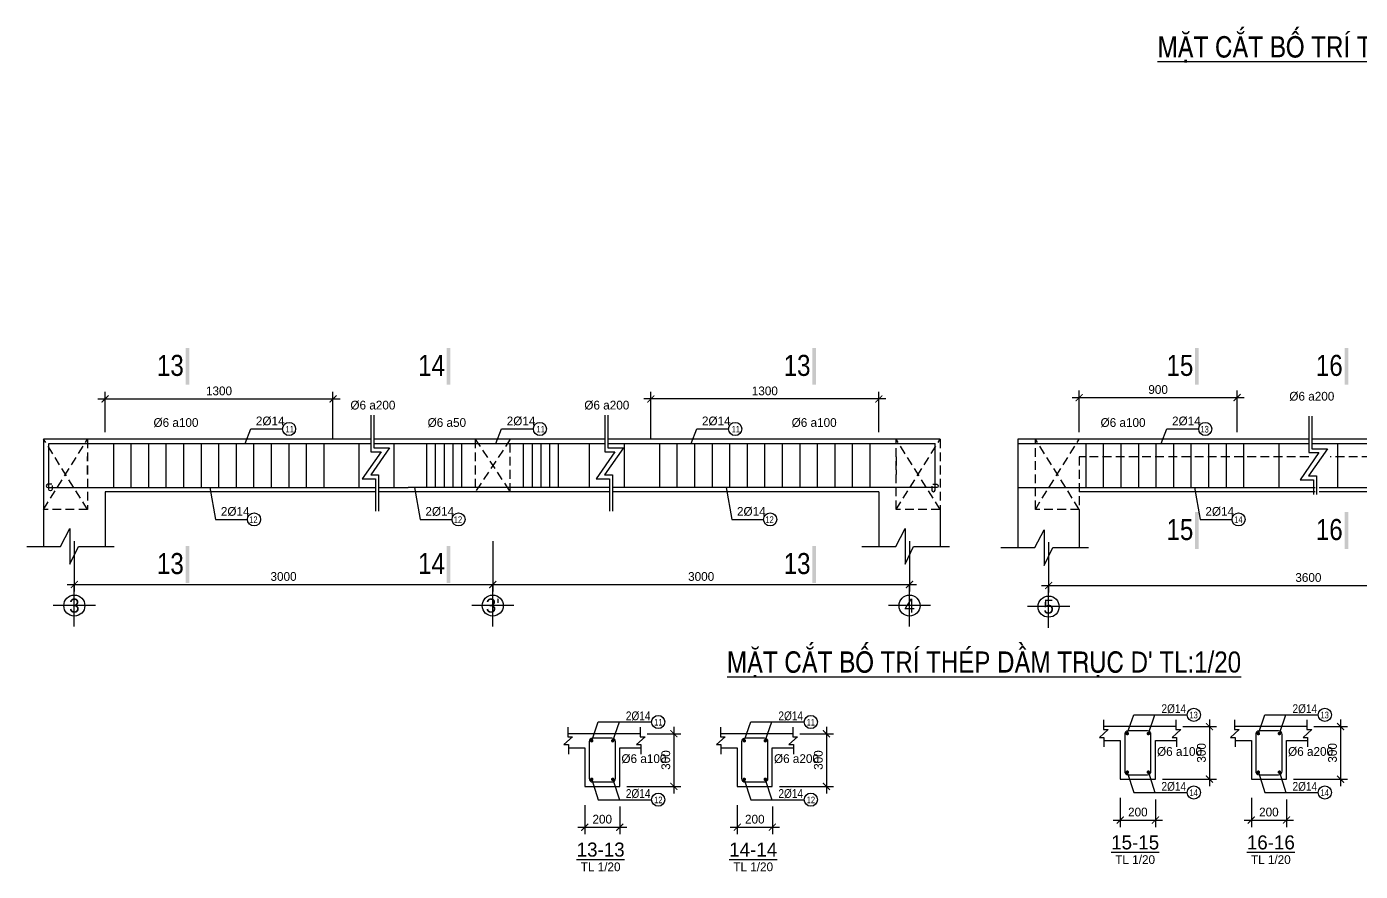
# Model space of a CAD drawing. Extents: x -317 to 3482, y -2056 to 752.
# Drawn here: x 2542.3 to 2922.5, y -684.5 to -443.7 of the extents above; entities that cross this region are included whole.
import ezdxf
from ezdxf.enums import TextEntityAlignment as Align

# ---------------------------------------------------------------- set-up
doc = ezdxf.new("R2010")
doc.units = 0
doc.header["$MEASUREMENT"] = 0
doc.linetypes.add('CENTER2', pattern=[1.125, 0.75, -0.125, 0.125, -0.125])
doc.linetypes.add('HIDDEN', pattern=[0.375, 0.25, -0.125])
doc.layers.get('0').update_dxf_attribs({"linetype": 'CONTINUOUS'})
doc.layers.get('DEFPOINTS').update_dxf_attribs({"linetype": 'CONTINUOUS'})
for name, color, linetype in [('cot', 8, 'CONTINUOUS'), ('DAI', 3, 'CONTINUOUS'), ('DIM', 1, 'CONTINUOUS'), ('DUT', 7, 'CENTER2'), ('MOTAAR', 1, 'CONTINUOUS'), ('TEXT', 7, 'CONTINUOUS'), ('THEP', 6, 'CONTINUOUS'), ('TU1', 9, 'CONTINUOUS'), ('TUONG', 7, 'CONTINUOUS')]:
    doc.layers.add(name, color=color, linetype=linetype)
doc.styles.add('DIM-NEW', font='VHELVCN.TTF')
doc.styles.add('style1', font='VGOUDYN.TTF')
doc.styles.add('T1', font='romans.shx')
doc.styles.add('T2', font='VTIMESN.TTF')
doc.dimstyles.new('TL20', dxfattribs={"dimtxt": 2.5, "dimasz": 2, "dimexe": 2, "dimexo": 2, "dimgap": 1, "dimtad": 1, "dimdec": 0, "dimlfac": 20, "dimzin": 0, "dimdsep": 46, "dimtxsty": 'T2', "dimblk": 'ARCHTICK', "dimcen": 2.5, "dimdle": 2, "dimclrd": 1, "dimclre": 1, "dimclrt": 2, "dimadec": 0, "dimazin": 0, "dimtfac": 1, "dimtdec": 0, "dimtix": 1, "dimtofl": 0, "dimtmove": 0, "dimatfit": 0, "dimldrblk": 'ARCHTICK', "dimfxl": 0, "dimtolj": 1, "dimtzin": 0, "dimlwd": -1, "dimlwe": -1, "dimarcsym": 0})

# ---------------------------------------------------------------- blocks, each defined once
blk = doc.blocks.new('_ARCHTICK')
at = {"color": 0, "linetype": 'ByBlock', "const_width": 0.15}
blk.add_lwpolyline([(-0.5, -0.5), (0.5, 0.5)], dxfattribs=at)
blk = doc.blocks.new('*D242')
at = {"layer": 'cot', "color": 1}
for p, q in [((2854.1, -663.52), (2854.1, -671.85)), ((2864.1, -663.97), (2864.1, -671.85)), ((2852.1, -669.85), (2866.1, -669.85))]:
    blk.add_line(p, q, dxfattribs=at)
at = {"layer": 'DEFPOINTS', "color": 0}
for p in [(2854.1, -661.52), (2864.1, -661.97), (2864.1, -669.85)]:
    blk.add_point(p, dxfattribs=at)
at = {"layer": 'cot', "color": 1, "xscale": 2, "yscale": 2, "zscale": 2, "rotation": 180}
blk.add_blockref('_ARCHTICK', (2854.1, -669.85), dxfattribs=at)
at = {"layer": 'cot', "color": 1, "xscale": 2, "yscale": 2, "zscale": 2}
blk.add_blockref('_ARCHTICK', (2864.1, -669.85), dxfattribs=at)
at = {"layer": 'cot', "color": 2, "lineweight": -2, "insert": (2859.1, -667.58), "char_height": 2.5, "attachment_point": 5, "style": 'T2'}
blk.add_mtext('\\A1;200', dxfattribs=at)
blk = doc.blocks.new('*D241')
at = {"layer": 'cot', "color": 1}
for p, q in [((2879.52, -641.2), (2879.52, -660.2)), ((2871.96, -643.2), (2881.52, -643.2)), ((2866.1, -658.2), (2881.52, -658.2))]:
    blk.add_line(p, q, dxfattribs=at)
at = {"layer": 'DEFPOINTS', "color": 0}
for p in [(2869.96, -643.2), (2864.1, -658.2), (2879.52, -658.2)]:
    blk.add_point(p, dxfattribs=at)
at = {"layer": 'cot', "color": 1, "xscale": 2, "yscale": 2, "zscale": 2}
for p, rotation in [((2879.52, -643.2), 90), ((2879.52, -658.2), 270)]:
    blk.add_blockref('_ARCHTICK', p, dxfattribs=dict(at, rotation=rotation))
at = {"layer": 'cot', "color": 2, "lineweight": -2, "insert": (2877.24, -650.7), "char_height": 2.5, "attachment_point": 5, "rotation": 90, "style": 'T2'}
blk.add_mtext('\\A1;300', dxfattribs=at)
blk = doc.blocks.new('*D239')
at = {"layer": 'DEFPOINTS', "color": 0}
for p in [(2833.67, -588.68), (2981.77, -588.68), (2981.77, -603.02)]:
    blk.add_point(p, dxfattribs=at)
at = {"layer": 'TUONG', "color": 1}
for p, q in [((2833.67, -590.68), (2833.67, -605.02)), ((2981.77, -590.68), (2981.77, -605.02)), ((2831.67, -603.02), (2983.77, -603.02))]:
    blk.add_line(p, q, dxfattribs=at)
at = {"layer": 'TUONG', "color": 1, "xscale": 2, "yscale": 2, "zscale": 2, "rotation": 180}
blk.add_blockref('_ARCHTICK', (2833.67, -603.02), dxfattribs=at)
at = {"layer": 'TUONG', "color": 1, "xscale": 2, "yscale": 2, "zscale": 2}
blk.add_blockref('_ARCHTICK', (2981.77, -603.02), dxfattribs=at)
at = {"layer": 'TUONG', "color": 2, "insert": (2907.72, -600.72), "char_height": 2.5, "attachment_point": 5, "style": 'T2'}
blk.add_mtext('\\A1;3600', dxfattribs=at)
blk = doc.blocks.new('*D238')
at = {"layer": 'DEFPOINTS', "color": 0}
for p in [(2675.2, -588.38), (2794.01, -588.38), (2794.01, -602.71)]:
    blk.add_point(p, dxfattribs=at)
at = {"layer": 'TUONG', "color": 1}
for p, q in [((2675.2, -590.38), (2675.2, -604.71)), ((2794.01, -590.38), (2794.01, -604.71)), ((2673.2, -602.71), (2796.01, -602.71))]:
    blk.add_line(p, q, dxfattribs=at)
at = {"layer": 'TUONG', "color": 1, "xscale": 2, "yscale": 2, "zscale": 2, "rotation": 180}
blk.add_blockref('_ARCHTICK', (2675.2, -602.71), dxfattribs=at)
at = {"layer": 'TUONG', "color": 1, "xscale": 2, "yscale": 2, "zscale": 2}
blk.add_blockref('_ARCHTICK', (2794.01, -602.71), dxfattribs=at)
at = {"layer": 'TUONG', "color": 2, "insert": (2734.61, -600.43), "char_height": 2.5, "attachment_point": 5, "style": 'T2'}
blk.add_mtext('\\A1;3000', dxfattribs=at)
blk = doc.blocks.new('*D237')
at = {"layer": 'DEFPOINTS', "color": 0}
for p in [(2555.9, -588.38), (2675.2, -588.38), (2675.2, -602.71)]:
    blk.add_point(p, dxfattribs=at)
at = {"layer": 'TUONG', "color": 1}
for p, q in [((2555.9, -590.38), (2555.9, -604.71)), ((2675.2, -590.38), (2675.2, -604.71)), ((2553.9, -602.71), (2677.2, -602.71))]:
    blk.add_line(p, q, dxfattribs=at)
at = {"layer": 'TUONG', "color": 1, "xscale": 2, "yscale": 2, "zscale": 2, "rotation": 180}
blk.add_blockref('_ARCHTICK', (2555.9, -602.71), dxfattribs=at)
at = {"layer": 'TUONG', "color": 1, "xscale": 2, "yscale": 2, "zscale": 2}
blk.add_blockref('_ARCHTICK', (2675.2, -602.71), dxfattribs=at)
at = {"layer": 'TUONG', "color": 2, "insert": (2615.55, -600.43), "char_height": 2.5, "attachment_point": 5, "style": 'T2'}
blk.add_mtext('\\A1;3000', dxfattribs=at)
blk = doc.blocks.new('*D233')
at = {"layer": 'DEFPOINTS', "color": 0}
for p in [(2887.38, -549.43), (2842.38, -561.3), (2887.38, -561.3)]:
    blk.add_point(p, dxfattribs=at)
at = {"layer": 'TUONG', "color": 1}
for p, q in [((2842.38, -559.3), (2842.38, -547.43)), ((2887.38, -559.3), (2887.38, -547.43)), ((2840.38, -549.43), (2889.38, -549.43))]:
    blk.add_line(p, q, dxfattribs=at)
at = {"layer": 'TUONG', "color": 1, "xscale": 2, "yscale": 2, "zscale": 2, "rotation": 180}
blk.add_blockref('_ARCHTICK', (2842.38, -549.43), dxfattribs=at)
at = {"layer": 'TUONG', "color": 1, "xscale": 2, "yscale": 2, "zscale": 2}
blk.add_blockref('_ARCHTICK', (2887.38, -549.43), dxfattribs=at)
at = {"layer": 'TUONG', "color": 2, "insert": (2864.88, -547.14), "char_height": 2.5, "attachment_point": 5, "style": 'T2'}
blk.add_mtext('\\A1;900', dxfattribs=at)
blk = doc.blocks.new('truc2')
at = {"layer": 'MOTAAR'}
for p, q in [((0, -15), (0, 0)), ((7.5, -7.5), (-7.5, -7.5))]:
    blk.add_line(p, q, dxfattribs=at)
blk.add_lwpolyline([(0, -3.5), (0, -1.84)], dxfattribs=at)
blk.add_circle((0, -7.5), 3.75, dxfattribs=at)
at = {"layer": 'TEXT', "style": 'T2'}
blk.add_attdef('1', text='', height=5, dxfattribs=at).set_placement((0, -7.5), align=Align.MIDDLE_CENTER)
blk = doc.blocks.new('*D243')
at = {"layer": 'DEFPOINTS', "color": 0}
for p in [(2629.65, -549.81), (2564.65, -561.3), (2629.65, -563.3)]:
    blk.add_point(p, dxfattribs=at)
at = {"layer": 'TUONG', "color": 1}
for p, q in [((2562.65, -549.81), (2631.65, -549.81)), ((2564.65, -559.3), (2564.65, -547.81)), ((2629.65, -561.3), (2629.65, -547.81))]:
    blk.add_line(p, q, dxfattribs=at)
at = {"layer": 'TUONG', "color": 1, "xscale": 2, "yscale": 2, "zscale": 2, "rotation": 180}
blk.add_blockref('_ARCHTICK', (2564.65, -549.81), dxfattribs=at)
at = {"layer": 'TUONG', "color": 1, "xscale": 2, "yscale": 2, "zscale": 2}
blk.add_blockref('_ARCHTICK', (2629.65, -549.81), dxfattribs=at)
at = {"layer": 'TUONG', "color": 2, "insert": (2597.15, -547.53), "char_height": 2.5, "attachment_point": 5, "style": 'T2'}
blk.add_mtext('\\A1;1300', dxfattribs=at)
blk = doc.blocks.new('*D244')
at = {"layer": 'DEFPOINTS', "color": 0}
for p in [(2720.26, -549.81), (2785.26, -561.3), (2720.26, -563.3)]:
    blk.add_point(p, dxfattribs=at)
at = {"layer": 'TUONG', "color": 1}
for p, q in [((2787.26, -549.81), (2718.26, -549.81)), ((2720.26, -561.3), (2720.26, -547.81)), ((2785.26, -559.3), (2785.26, -547.81))]:
    blk.add_line(p, q, dxfattribs=at)
at = {"layer": 'TUONG', "color": 1, "xscale": 2, "yscale": 2, "zscale": 2, "rotation": 180}
blk.add_blockref('_ARCHTICK', (2720.26, -549.81), dxfattribs=at)
at = {"layer": 'TUONG', "color": 1, "xscale": 2, "yscale": 2, "zscale": 2}
blk.add_blockref('_ARCHTICK', (2785.26, -549.81), dxfattribs=at)
at = {"layer": 'TUONG', "color": 2, "insert": (2752.76, -547.53), "char_height": 2.5, "attachment_point": 5, "style": 'T2'}
blk.add_mtext('\\A1;1300', dxfattribs=at)
blk = doc.blocks.new('*D246')
at = {"layer": 'cot', "color": 1}
for p, q in [((2719.26, -645.25), (2728.82, -645.25)), ((2726.82, -643.25), (2726.82, -662.25)), ((2713.41, -660.25), (2728.82, -660.25))]:
    blk.add_line(p, q, dxfattribs=at)
at = {"layer": 'DEFPOINTS', "color": 0}
for p in [(2717.26, -645.25), (2711.41, -660.25), (2726.82, -660.25)]:
    blk.add_point(p, dxfattribs=at)
at = {"layer": 'cot', "color": 1, "xscale": 2, "yscale": 2, "zscale": 2}
for p, rotation in [((2726.82, -645.25), 90), ((2726.82, -660.25), 270)]:
    blk.add_blockref('_ARCHTICK', p, dxfattribs=dict(at, rotation=rotation))
at = {"layer": 'cot', "color": 2, "lineweight": -2, "insert": (2724.54, -652.75), "char_height": 2.5, "attachment_point": 5, "rotation": 90, "style": 'T2'}
blk.add_mtext('\\A1;300', dxfattribs=at)
blk = doc.blocks.new('*D245')
at = {"layer": 'cot', "color": 1}
for p, q in [((2701.41, -665.57), (2701.41, -673.9)), ((2711.41, -666.02), (2711.41, -673.9)), ((2699.41, -671.9), (2713.41, -671.9))]:
    blk.add_line(p, q, dxfattribs=at)
at = {"layer": 'DEFPOINTS', "color": 0}
for p in [(2701.41, -663.57), (2711.41, -664.02), (2711.41, -671.9)]:
    blk.add_point(p, dxfattribs=at)
at = {"layer": 'cot', "color": 1, "xscale": 2, "yscale": 2, "zscale": 2, "rotation": 180}
blk.add_blockref('_ARCHTICK', (2701.41, -671.9), dxfattribs=at)
at = {"layer": 'cot', "color": 1, "xscale": 2, "yscale": 2, "zscale": 2}
blk.add_blockref('_ARCHTICK', (2711.41, -671.9), dxfattribs=at)
at = {"layer": 'cot', "color": 2, "lineweight": -2, "insert": (2706.41, -669.62), "char_height": 2.5, "attachment_point": 5, "style": 'T2'}
blk.add_mtext('\\A1;200', dxfattribs=at)
blk = doc.blocks.new('*D248')
at = {"layer": 'cot', "color": 1}
for p, q in [((2744.9, -665.57), (2744.9, -673.9)), ((2754.9, -666.02), (2754.9, -673.9)), ((2742.9, -671.9), (2756.9, -671.9))]:
    blk.add_line(p, q, dxfattribs=at)
at = {"layer": 'DEFPOINTS', "color": 0}
for p in [(2744.9, -663.57), (2754.9, -664.02), (2754.9, -671.9)]:
    blk.add_point(p, dxfattribs=at)
at = {"layer": 'cot', "color": 1, "xscale": 2, "yscale": 2, "zscale": 2, "rotation": 180}
blk.add_blockref('_ARCHTICK', (2744.9, -671.9), dxfattribs=at)
at = {"layer": 'cot', "color": 1, "xscale": 2, "yscale": 2, "zscale": 2}
blk.add_blockref('_ARCHTICK', (2754.9, -671.9), dxfattribs=at)
at = {"layer": 'cot', "color": 2, "lineweight": -2, "insert": (2749.9, -669.62), "char_height": 2.5, "attachment_point": 5, "style": 'T2'}
blk.add_mtext('\\A1;200', dxfattribs=at)
blk = doc.blocks.new('*D247')
at = {"layer": 'cot', "color": 1}
for p, q in [((2762.75, -645.25), (2772.31, -645.25)), ((2770.31, -643.25), (2770.31, -662.25)), ((2756.9, -660.25), (2772.31, -660.25))]:
    blk.add_line(p, q, dxfattribs=at)
at = {"layer": 'DEFPOINTS', "color": 0}
for p in [(2760.75, -645.25), (2754.9, -660.25), (2770.31, -660.25)]:
    blk.add_point(p, dxfattribs=at)
at = {"layer": 'cot', "color": 1, "xscale": 2, "yscale": 2, "zscale": 2}
for p, rotation in [((2770.31, -645.25), 90), ((2770.31, -660.25), 270)]:
    blk.add_blockref('_ARCHTICK', p, dxfattribs=dict(at, rotation=rotation))
at = {"layer": 'cot', "color": 2, "lineweight": -2, "insert": (2768.03, -652.75), "char_height": 2.5, "attachment_point": 5, "rotation": 90, "style": 'T2'}
blk.add_mtext('\\A1;300', dxfattribs=at)
blk = doc.blocks.new('*D250')
at = {"layer": 'cot', "color": 1}
for p, q in [((2916.88, -641.2), (2916.88, -660.2)), ((2909.31, -643.2), (2918.88, -643.2)), ((2903.46, -658.2), (2918.88, -658.2))]:
    blk.add_line(p, q, dxfattribs=at)
at = {"layer": 'DEFPOINTS', "color": 0}
for p in [(2907.31, -643.2), (2901.46, -658.2), (2916.88, -658.2)]:
    blk.add_point(p, dxfattribs=at)
at = {"layer": 'cot', "color": 1, "xscale": 2, "yscale": 2, "zscale": 2}
for p, rotation in [((2916.88, -643.2), 90), ((2916.88, -658.2), 270)]:
    blk.add_blockref('_ARCHTICK', p, dxfattribs=dict(at, rotation=rotation))
at = {"layer": 'cot', "color": 2, "lineweight": -2, "insert": (2914.6, -650.7), "char_height": 2.5, "attachment_point": 5, "rotation": 90, "style": 'T2'}
blk.add_mtext('\\A1;300', dxfattribs=at)
blk = doc.blocks.new('*D249')
at = {"layer": 'cot', "color": 1}
for p, q in [((2891.46, -663.52), (2891.46, -671.85)), ((2901.46, -663.97), (2901.46, -671.85)), ((2889.46, -669.85), (2903.46, -669.85))]:
    blk.add_line(p, q, dxfattribs=at)
at = {"layer": 'DEFPOINTS', "color": 0}
for p in [(2891.46, -661.52), (2901.46, -661.97), (2901.46, -669.85)]:
    blk.add_point(p, dxfattribs=at)
at = {"layer": 'cot', "color": 1, "xscale": 2, "yscale": 2, "zscale": 2, "rotation": 180}
blk.add_blockref('_ARCHTICK', (2891.46, -669.85), dxfattribs=at)
at = {"layer": 'cot', "color": 1, "xscale": 2, "yscale": 2, "zscale": 2}
blk.add_blockref('_ARCHTICK', (2901.46, -669.85), dxfattribs=at)
at = {"layer": 'cot', "color": 2, "lineweight": -2, "insert": (2896.46, -667.58), "char_height": 2.5, "attachment_point": 5, "style": 'T2'}
blk.add_mtext('\\A1;200', dxfattribs=at)

msp = doc.modelspace()

# ---------------------------------------------------------------- linework, layer by layer
at = {"layer": 'cot', "lineweight": -2, "ltscale": 10}
for points in [[(2703.405, -647.246), (2705.283, -641.898), (2720.498, -641.898)], [(2709.405, -647.246), (2711.283, -641.898)], [(2746.895, -647.246), (2748.774, -641.898), (2763.988, -641.898)], [(2752.895, -647.246), (2754.774, -641.898)], [(2856.101, -645.2), (2857.979, -639.852), (2873.194, -639.852)], [(2862.101, -645.2), (2863.979, -639.852)], [(2893.459, -645.2), (2895.337, -639.852), (2910.551, -639.852)], [(2899.459, -645.2), (2901.337, -639.852)], [(2856.101, -656.2), (2857.979, -661.995), (2873.194, -661.995)], [(2862.101, -656.2), (2863.979, -661.995)], [(2893.459, -656.2), (2895.337, -661.995), (2910.551, -661.995)], [(2899.459, -656.2), (2901.337, -661.995)], [(2703.405, -658.246), (2705.283, -664.041), (2720.498, -664.041)], [(2709.405, -658.246), (2711.283, -664.041)], [(2746.895, -658.246), (2748.774, -664.041), (2763.988, -664.041)], [(2752.895, -658.246), (2754.774, -664.041)]]:
    msp.add_lwpolyline(points, dxfattribs=at)
at = {"layer": 'DAI'}
for p, q in [((2567.121, -575.054), (2567.121, -562.554)), ((2572.121, -575.054), (2572.121, -562.554)), ((2577.121, -575.054), (2577.121, -562.554)), ((2582.121, -575.054), (2582.121, -562.554)), ((2587.121, -575.054), (2587.121, -562.554)), ((2592.121, -575.054), (2592.121, -562.554)), ((2597.121, -575.054), (2597.121, -562.554)), ((2602.121, -575.054), (2602.121, -562.554)), ((2607.121, -575.054), (2607.121, -562.554)), ((2612.121, -575.054), (2612.121, -562.554)), ((2617.121, -575.054), (2617.121, -562.554)), ((2622.121, -575.054), (2622.121, -562.554)), ((2627.121, -575.054), (2627.121, -562.554)), ((2637.121, -575.054), (2637.121, -562.554)), ((2647.121, -575.054), (2647.121, -562.554)), ((2656.415, -575.054), (2656.415, -562.554)), ((2658.915, -575.054), (2658.915, -562.554)), ((2661.415, -575.054), (2661.415, -562.554)), ((2663.915, -575.054), (2663.915, -562.554)), ((2666.415, -575.054), (2666.415, -562.554)), ((2683.982, -575.054), (2683.982, -562.554)), ((2686.482, -575.054), (2686.482, -562.554)), ((2688.982, -575.054), (2688.982, -562.554)), ((2691.482, -575.054), (2691.482, -562.554)), ((2693.982, -575.054), (2693.982, -562.554)), ((2702.797, -575.054), (2702.797, -562.554)), ((2712.797, -575.054), (2712.797, -562.554)), ((2722.797, -575.054), (2722.797, -562.554)), ((2727.797, -575.054), (2727.797, -562.554)), ((2732.797, -575.054), (2732.797, -562.554)), ((2737.797, -575.054), (2737.797, -562.554)), ((2742.797, -575.054), (2742.797, -562.554)), ((2747.797, -575.054), (2747.797, -562.554)), ((2752.797, -575.054), (2752.797, -562.554)), ((2757.797, -575.054), (2757.797, -562.554)), ((2762.797, -575.054), (2762.797, -562.554)), ((2767.797, -575.054), (2767.797, -562.554)), ((2772.797, -575.054), (2772.797, -562.554)), ((2777.797, -575.054), (2777.797, -562.554)), ((2782.797, -575.054), (2782.797, -562.554)), ((2844.35, -575.054), (2844.35, -562.554)), ((2849.35, -575.054), (2849.35, -562.554)), ((2854.35, -575.054), (2854.35, -562.554)), ((2859.35, -575.054), (2859.35, -562.554)), ((2864.35, -575.054), (2864.35, -562.554)), ((2869.35, -575.054), (2869.35, -562.554)), ((2874.35, -575.054), (2874.35, -562.554)), ((2879.35, -575.054), (2879.35, -562.554)), ((2884.35, -575.054), (2884.35, -562.554)), ((2889.35, -575.054), (2889.35, -562.554)), ((2899.35, -575.054), (2899.35, -562.554)), ((2916.089, -575.054), (2916.089, -562.554))]:
    msp.add_line(p, q, dxfattribs=at)
for points in [[(2862.851, -645.45, 0.4142136), (2861.851, -644.45), (2856.351, -644.45, 0.4142136), (2855.351, -645.45), (2855.351, -655.95, 0.4142136), (2856.351, -656.95), (2861.851, -656.95, 0.4142136), (2862.851, -655.95)], [(2900.209, -645.45, 0.4142136), (2899.209, -644.45), (2893.709, -644.45, 0.4142136), (2892.709, -645.45), (2892.709, -655.95, 0.4142136), (2893.709, -656.95), (2899.209, -656.95, 0.4142136), (2900.209, -655.95)], [(2710.155, -647.496, 0.4142136), (2709.155, -646.496), (2703.655, -646.496, 0.4142136), (2702.655, -647.496), (2702.655, -657.996, 0.4142136), (2703.655, -658.996), (2709.155, -658.996, 0.4142136), (2710.155, -657.996)], [(2753.645, -647.496, 0.4142136), (2752.645, -646.496), (2747.145, -646.496, 0.4142136), (2746.145, -647.496), (2746.145, -657.996, 0.4142136), (2747.145, -658.996), (2752.645, -658.996, 0.4142136), (2753.645, -657.996)]]:
    msp.add_lwpolyline(points, format="xyb", close=True, dxfattribs=at)
at = {"layer": 'DUT', "linetype": 'HIDDEN', "ltscale": 10}
for p, q in [((2559.692, -581.304), (2547.154, -561.304)), ((2547.154, -581.304), (2559.654, -561.304)), ((2680.199, -561.304), (2670.199, -576.304)), ((2670.199, -561.304), (2680.199, -576.304)), ((2802.764, -581.304), (2790.226, -561.304)), ((2790.226, -581.304), (2802.726, -561.304)), ((2842.416, -581.304), (2829.878, -561.304)), ((2829.878, -581.304), (2842.378, -561.304))]:
    msp.add_line(p, q, dxfattribs=at)
for points in [[(2559.654, -561.304), (2559.654, -581.304), (2547.154, -581.304), (2547.154, -581.304)], [(2680.199, -576.304), (2680.199, -561.304), (2670.199, -561.304), (2670.199, -576.304)], [(2802.726, -561.304), (2802.726, -561.304), (2802.726, -581.304), (2790.226, -581.304), (2790.226, -561.304)], [(2907.804, -566.304), (2842.378, -566.304), (2842.378, -581.304), (2829.878, -581.304), (2829.878, -561.304), (2829.878, -561.304)], [(2559.654, -571.304), (2559.654, -566.244)], [(2790.226, -566.304), (2790.226, -571.304)], [(3055.897, -566.304), (2990.486, -566.304), (2990.486, -581.304), (2977.986, -581.304), (2977.986, -566.304), (2913.978, -566.304)]]:
    msp.add_lwpolyline(points, dxfattribs=at)
at = {"layer": 'TEXT', "ltscale": 10}
for points in [[(2587.623, -545.782), (2588.673, -545.782), (2587.623, -535.282), (2588.673, -535.282)], [(2662.073, -545.782), (2663.123, -545.782), (2662.073, -535.282), (2663.123, -535.282)], [(2766.288, -545.782), (2767.338, -545.782), (2766.288, -535.282), (2767.338, -535.282)], [(2875.438, -545.782), (2876.488, -545.782), (2875.438, -535.282), (2876.488, -535.282)], [(2918.017, -545.782), (2919.067, -545.782), (2918.017, -535.282), (2919.067, -535.282)], [(2875.438, -592.577), (2876.488, -592.577), (2875.438, -582.077), (2876.488, -582.077)], [(2918.017, -592.577), (2919.067, -592.577), (2918.017, -582.077), (2919.067, -582.077)], [(2587.623, -602.272), (2588.673, -602.272), (2587.623, -591.772), (2588.673, -591.772)], [(2662.073, -602.272), (2663.123, -602.272), (2662.073, -591.772), (2663.123, -591.772)], [(2766.288, -602.272), (2767.338, -602.272), (2766.288, -591.772), (2767.338, -591.772)]]:
    msp.add_trace(points, dxfattribs=at)
at = {"layer": 'THEP', "ltscale": 10}
for points in [[(2549.567, -574.436), (2549.567, -575.563, -1), (2548.63, -575.563), (2548.63, -575.054), (2548.63, -562.554)], [(2800.35, -574.646), (2800.35, -575.773, 1), (2801.288, -575.773), (2801.288, -574.367), (2801.288, -562.554)], [(2549.507, -574.116), (2548.38, -574.116, 1), (2548.38, -575.054), (2552.18, -575.054), (2641.8, -575.054)], [(2800.624, -574.116), (2801.751, -574.116, -1), (2801.751, -575.054), (2749.479, -575.054), (2709.348, -575.054)]]:
    msp.add_lwpolyline(points, format="xyb", dxfattribs=at)
for points in [[(2548.63, -562.554), (2640.419, -562.554)], [(2641.279, -562.554), (2707.107, -562.554)], [(2707.967, -562.554), (2801.288, -562.554)], [(2824.916, -562.554), (2907.804, -562.554)], [(2908.95, -562.554), (3055.897, -562.554)], [(2642.66, -575.054), (2651.07, -575.054)], [(2708.488, -575.054), (2651.07, -575.054)], [(2824.916, -575.054), (2909.645, -575.054)], [(2910.792, -575.054), (3057.739, -575.054)]]:
    msp.add_lwpolyline(points, dxfattribs=at)
at = {"layer": 'THEP', "const_width": 0.5}
for points in [[(2855.851, -645.2, 1), (2856.351, -645.2, 1)], [(2862.351, -645.2, -1), (2861.851, -645.2, -1)], [(2893.209, -645.2, 1), (2893.709, -645.2, 1)], [(2899.709, -645.2, -1), (2899.209, -645.2, -1)], [(2703.155, -647.246, 1), (2703.655, -647.246, 1)], [(2709.655, -647.246, -1), (2709.155, -647.246, -1)], [(2746.645, -647.246, 1), (2747.145, -647.246, 1)], [(2753.145, -647.246, -1), (2752.645, -647.246, -1)], [(2703.155, -658.246, -1), (2703.655, -658.246, -1)], [(2709.655, -658.246, 1), (2709.155, -658.246, 1)], [(2746.645, -658.246, -1), (2747.145, -658.246, -1)], [(2753.145, -658.246, 1), (2752.645, -658.246, 1)], [(2855.851, -656.2, -1), (2856.351, -656.2, -1)], [(2862.351, -656.2, 1), (2861.851, -656.2, 1)], [(2893.209, -656.2, -1), (2893.709, -656.2, -1)], [(2899.709, -656.2, 1), (2899.209, -656.2, 1)]]:
    msp.add_lwpolyline(points, format="xyb", close=True, dxfattribs=at)
at = {"layer": 'TU1', "lineweight": -2, "ltscale": 10}
for points in [[(2604.564, -562.554), (2606.18, -558.364), (2615.256, -558.364)], [(2676.076, -562.554), (2677.692, -558.364), (2686.767, -558.364)], [(2731.725, -562.554), (2733.341, -558.364), (2742.416, -558.364)], [(2865.752, -562.554), (2867.368, -558.364), (2876.443, -558.364)], [(2594.577, -575.054), (2596.193, -584.145), (2605.268, -584.145)], [(2652.89, -575.054), (2654.506, -584.145), (2663.582, -584.145)], [(2741.718, -575.054), (2743.334, -584.145), (2752.409, -584.145)], [(2875.258, -575.054), (2876.874, -584.145), (2885.949, -584.145)]]:
    msp.add_lwpolyline(points, dxfattribs=at)
at = {"layer": 'TU1'}
for points in [[(2849.293, -641.326), (2849.293, -644.044), (2850.653, -644.044), (2848.186, -646.298), (2849.449, -646.298), (2849.449, -649.012)], [(2869.955, -641.326), (2869.955, -644.044), (2871.316, -644.044), (2868.849, -646.298), (2870.111, -646.298), (2870.111, -649.012)], [(2886.65, -641.326), (2886.65, -644.044), (2888.01, -644.044), (2885.544, -646.298), (2886.806, -646.298), (2886.806, -649.012)], [(2907.313, -641.326), (2907.313, -644.044), (2908.673, -644.044), (2906.206, -646.298), (2907.469, -646.298), (2907.469, -649.012)], [(2696.597, -643.372), (2696.597, -646.09), (2697.957, -646.09), (2695.491, -648.345), (2696.753, -648.345), (2696.753, -651.059)], [(2717.26, -643.372), (2717.26, -646.09), (2718.62, -646.09), (2716.153, -648.345), (2717.415, -648.345), (2717.415, -651.059)], [(2740.087, -643.372), (2740.087, -646.09), (2741.447, -646.09), (2738.981, -648.345), (2740.243, -648.345), (2740.243, -651.059)], [(2760.75, -643.372), (2760.75, -646.09), (2762.11, -646.09), (2759.643, -648.345), (2760.905, -648.345), (2760.905, -651.059)]]:
    msp.add_lwpolyline(points, dxfattribs=at)
at = {"layer": 'TU1', "ltscale": 10}
for centre in [(2617.131, -558.364), (2688.642, -558.364), (2744.291, -558.364), (2878.318, -558.364), (2607.143, -584.145), (2665.457, -584.145), (2754.284, -584.145), (2887.824, -584.145), (2875.069, -639.852), (2912.426, -639.852), (2722.373, -641.898), (2765.863, -641.898), (2875.069, -661.995), (2912.426, -661.995), (2722.373, -664.041), (2765.863, -664.041)]:
    msp.add_circle(centre, 1.875, dxfattribs=at)
at = {"layer": 'TUONG'}
for p, q in [((2547.154, -561.304), (2547.154, -591.863)), ((2640.419, -561.304), (2547.154, -561.304)), ((2707.107, -561.304), (2641.279, -561.304)), ((2802.726, -561.304), (2707.967, -561.304)), ((2824.916, -561.304), (2824.916, -592.169)), ((2907.804, -561.304), (2824.916, -561.304)), ((3055.897, -561.304), (2908.95, -561.304)), ((2564.654, -576.304), (2564.654, -591.863)), ((2641.8, -576.304), (2564.654, -576.304)), ((2708.488, -576.304), (2642.66, -576.304)), ((2785.264, -576.304), (2709.348, -576.304)), ((2785.264, -576.304), (2785.264, -591.863)), ((2909.645, -576.304), (2842.416, -576.304)), ((2973.023, -576.304), (2910.792, -576.304)), ((2802.764, -581.304), (2802.764, -591.863)), ((2842.416, -581.304), (2842.416, -592.169))]:
    msp.add_line(p, q, dxfattribs=at)
for points in [[(2640.419, -554.462), (2640.419, -564.852), (2643.356, -564.852), (2637.95, -572.604), (2641.8, -572.604), (2641.8, -581.794)], [(2641.279, -554.462), (2641.279, -563.727), (2645.797, -563.727), (2640.391, -571.479), (2642.66, -571.479), (2642.66, -581.794)], [(2707.107, -554.462), (2707.107, -564.852), (2710.044, -564.852), (2704.638, -572.604), (2708.488, -572.604), (2708.488, -581.794)], [(2707.967, -554.462), (2707.967, -563.727), (2712.485, -563.727), (2707.079, -571.479), (2709.348, -571.479), (2709.348, -581.794)], [(2907.804, -554.718), (2907.804, -565.108), (2910.74, -565.108), (2905.335, -572.86), (2909.185, -572.86), (2909.185, -577.05)], [(2908.664, -554.718), (2908.664, -563.983), (2913.181, -563.983), (2907.776, -571.735), (2910.045, -571.735), (2910.045, -577.05)], [(2542.32, -591.863), (2551.988, -591.863), (2554.643, -586.78), (2554.643, -596.945), (2557.077, -591.863), (2567.29, -591.863)], [(2780.429, -591.863), (2790.098, -591.863), (2792.753, -586.78), (2792.753, -596.945), (2795.187, -591.863), (2805.4, -591.863)], [(2820.082, -592.169), (2829.75, -592.169), (2832.405, -587.086), (2832.405, -597.251), (2834.84, -592.169), (2845.052, -592.169)], [(2717.26, -645.246), (2696.597, -645.246)], [(2760.75, -645.246), (2740.087, -645.246)], [(2869.955, -643.2), (2849.293, -643.2)], [(2907.313, -643.2), (2886.65, -643.2)], [(2696.792, -649.246), (2701.405, -649.246), (2701.405, -660.246), (2711.405, -660.246), (2711.405, -649.246), (2717.454, -649.246)], [(2740.282, -649.246), (2744.895, -649.246), (2744.895, -660.246), (2754.895, -660.246), (2754.895, -649.246), (2760.944, -649.246)], [(2849.488, -647.2), (2854.101, -647.2), (2854.101, -658.2), (2864.101, -658.2), (2864.101, -647.2), (2870.15, -647.2)], [(2886.845, -647.2), (2891.459, -647.2), (2891.459, -658.2), (2901.459, -658.2), (2901.459, -647.2), (2907.508, -647.2)]]:
    msp.add_lwpolyline(points, dxfattribs=at)

# ---------------------------------------------------------------- block references
at = {"layer": 'DIM', "ltscale": 10, "xscale": 0.8000000000000002, "yscale": 0.8000000000000002, "zscale": 0.8000000000000002}
for p, values in [((2555.904, -602.711), {'1': '3'}), ((2675.199, -602.711), {'1': "3'"}), ((2794.014, -602.711), {'1': '4'}), ((2833.666, -603.016), {'1': '5'})]:
    msp.add_blockref('truc2', p, dxfattribs=at).add_auto_attribs(values)

# ---------------------------------------------------------------- texts
at = {"layer": 'TEXT', "style": 'DIM-NEW'}
for s, p in [('%%UMAËT CAÉT BOÁ TRÍ THEÙP DAÀM TRUÏC D,C TL:1/20', (2864.751, -452.438)), ("%%UMAËT CAÉT BOÁ TRÍ THEÙP DAÀM TRUÏC D' TL:1/20", (2741.979, -627.802))]:
    msp.add_text(s, height=6, dxfattribs=at).set_placement(p)
at = {"layer": 'TEXT', "ltscale": 10}
for s, height, style, p in [('13', 6, 'DIM-NEW', (2579.464, -543.241)), ('14', 6, 'DIM-NEW', (2653.914, -543.241)), ('13', 6, 'DIM-NEW', (2758.129, -543.241)), ('15', 6, 'DIM-NEW', (2867.279, -543.241)), ('16', 6, 'DIM-NEW', (2909.858, -543.241)), ('%%2546 a200', 2.5, 'style1', (2634.614, -552.817)), ('%%2546 a200', 2.5, 'style1', (2701.302, -552.817)), ('%%2546 a200', 2.5, 'style1', (2902.291, -550.286)), ('2%%25414', 2.5, 'style1', (2607.666, -557.333)), ('2%%25414', 2.5, 'style1', (2679.177, -557.333)), ('2%%25414', 2.5, 'style1', (2734.827, -557.333)), ('2%%25414', 2.5, 'style1', (2868.854, -557.333)), ('%%2546 a100', 2.5, 'style1', (2578.471, -557.786)), ('11', 1.875, 'DIM-NEW', (2616.133, -559.371)), ('%%2546 a50', 2.5, 'style1', (2656.624, -557.786)), ('11', 1.875, 'DIM-NEW', (2687.644, -559.371)), ('11', 1.875, 'DIM-NEW', (2743.293, -559.371)), ('%%2546 a100', 2.5, 'style1', (2760.409, -557.786)), ('%%2546 a100', 2.5, 'style1', (2848.472, -557.786)), ('13', 1.875, 'DIM-NEW', (2876.931, -559.371)), ('2%%25414', 2.5, 'style1', (2597.679, -583.114)), ('2%%25414', 2.5, 'style1', (2655.992, -583.114)), ('2%%25414', 2.5, 'style1', (2744.819, -583.114)), ('2%%25414', 2.5, 'style1', (2878.359, -583.114)), ('12', 1.875, 'DIM-NEW', (2605.766, -585.152)), ('12', 1.875, 'DIM-NEW', (2664.08, -585.152)), ('12', 1.875, 'DIM-NEW', (2752.907, -585.152)), ('15', 6, 'DIM-NEW', (2867.279, -590.036)), ('14', 1.875, 'DIM-NEW', (2886.573, -585.152)), ('16', 6, 'DIM-NEW', (2909.858, -590.036)), ('13', 6, 'DIM-NEW', (2579.464, -599.73)), ('14', 6, 'DIM-NEW', (2653.914, -599.73)), ('13', 6, 'DIM-NEW', (2758.129, -599.73)), ('11', 1.875, 'DIM-NEW', (2721.198, -642.905)), ('11', 1.875, 'DIM-NEW', (2764.688, -642.905)), ('13', 1.875, 'DIM-NEW', (2873.803, -640.858)), ('13', 1.875, 'DIM-NEW', (2911.161, -640.858)), ('%%2546 a100', 2.5, 'style1', (2864.573, -651.548)), ('%%2546 a200', 2.5, 'style1', (2901.93, -651.548)), ('%%2546 a100', 2.5, 'style1', (2711.877, -653.594)), ('%%2546 a200', 2.5, 'style1', (2755.367, -653.594)), ('14', 1.875, 'DIM-NEW', (2873.803, -663.001)), ('14', 1.875, 'DIM-NEW', (2911.161, -663.001)), ('12', 1.875, 'DIM-NEW', (2721.198, -665.048)), ('12', 1.875, 'DIM-NEW', (2764.688, -665.048))]:
    msp.add_text(s, height=height, dxfattribs=dict(at, style=style)).set_placement(p)
at = {"layer": 'TEXT', "style": 'DIM-NEW'}
for p in [(2865.842, -639.352), (2903.199, -639.352), (2713.146, -641.398), (2756.636, -641.398), (2713.146, -663.541), (2756.636, -663.541), (2865.842, -661.495), (2903.199, -661.495)]:
    e = msp.add_text('2%%25414', height=2.5, dxfattribs=at)
    e.set_placement(p)
    e.dxf.unprotected_set("ltscale", 0)
at = {"layer": 'TEXT', "char_height": 4, "attachment_point": 5, "line_spacing_factor": 0.85, "style": 'T1'}
for s, insert, width in [('{\\fVNI-Aptima|b0|i0|c0|p2;\\L13-13\\P\\H0.625x;\\lTL 1/20}', (2705.952, -680.365), 17.33333), ('{\\fVNI-Aptima|b0|i0|c0|p2;\\L14-14\\P\\H0.625x;\\lTL 1/20}', (2749.443, -680.365), 17.33333), ('{\\fVNI-Aptima|b0|i0|c0|p2;\\L15-15\\P\\H0.625x;\\lTL 1/20}', (2858.335, -678.319), 18.66667), ('{\\fVNI-Aptima|b0|i0|c0|p2;\\L16-16\\P\\H0.625x;\\lTL 1/20}', (2897.015, -678.319), 18.66667)]:
    msp.add_mtext(s, dxfattribs=dict(at, insert=insert, width=width))

# ---------------------------------------------------------------- dimensions: what is measured, and where the dimension line sits
at = {"layer": 'cot', "lineweight": -2, "ltscale": 10}
for base, p1, p2, picture, middle in [((2879.519, -658.2), (2869.955, -643.2), (2864.101, -658.2), '*D241', (2877.24, -650.7)), ((2916.877, -658.2), (2907.313, -643.2), (2901.459, -658.2), '*D250', (2914.597, -650.7)), ((2726.823, -660.246), (2717.26, -645.246), (2711.405, -660.246), '*D246', (2724.544, -652.746)), ((2770.313, -660.246), (2760.75, -645.246), (2754.895, -660.246), '*D247', (2768.034, -652.746))]:
    dim = msp.add_linear_dim(base=base, p1=p1, p2=p2, angle=90, dimstyle='TL20', dxfattribs=at)
    dim.commit()
    dim.dimension.update_dxf_attribs({"geometry": picture, "text_midpoint": middle})
for base, p1, p2, picture, middle in [((2864.101, -669.855), (2854.101, -661.524), (2864.101, -661.971), '*D242', (2859.101, -667.575)), ((2901.459, -669.855), (2891.459, -661.524), (2901.459, -661.971), '*D249', (2896.459, -667.575)), ((2711.405, -671.901), (2701.405, -663.571), (2711.405, -664.017), '*D245', (2706.405, -669.622)), ((2754.895, -671.901), (2744.895, -663.571), (2754.895, -664.017), '*D248', (2749.895, -669.622))]:
    dim = msp.add_linear_dim(base=base, p1=p1, p2=p2, dimstyle='TL20', dxfattribs=at)
    dim.commit()
    dim.dimension.update_dxf_attribs({"geometry": picture, "text_midpoint": middle})
at = {"layer": 'TUONG'}
for base, p1, p2, picture, middle in [((2629.654, -549.814), (2564.654, -561.304), (2629.654, -563.304), '*D243', (2597.154, -547.534)), ((2887.378, -549.432), (2842.378, -561.304), (2887.378, -561.304), '*D233', (2864.878, -547.137))]:
    dim = msp.add_linear_dim(base=base, p1=p1, p2=p2, dimstyle='TL20', dxfattribs=at)
    dim.commit()
    dim.dimension.update_dxf_attribs({"geometry": picture, "text_midpoint": middle})
dim = msp.add_linear_dim(base=(2720.264, -549.814), p1=(2785.264, -561.304), p2=(2720.264, -563.304), angle=180, dimstyle='TL20', dxfattribs=at)
dim.commit()
dim.dimension.update_dxf_attribs({"geometry": '*D244', "text_midpoint": (2752.764, -547.534)})
for base, p1, p2, text, picture, middle in [((2675.199, -602.711), (2555.904, -588.378), (2675.199, -588.378), '3000', '*D237', (2615.551, -600.431)), ((2794.014, -602.711), (2675.199, -588.378), (2794.014, -588.378), '3000', '*D238', (2734.606, -600.431)), ((2981.773, -603.016), (2833.666, -588.684), (2981.773, -588.684), '3600', '*D239', (2907.72, -600.722))]:
    dim = msp.add_linear_dim(base=base, p1=p1, p2=p2, text=text, dimstyle='TL20', override={"dimtmove": 1}, dxfattribs=at)
    dim.commit()
    dim.dimension.update_dxf_attribs({"geometry": picture, "text_midpoint": middle})

doc.saveas('drawing.dxf')
